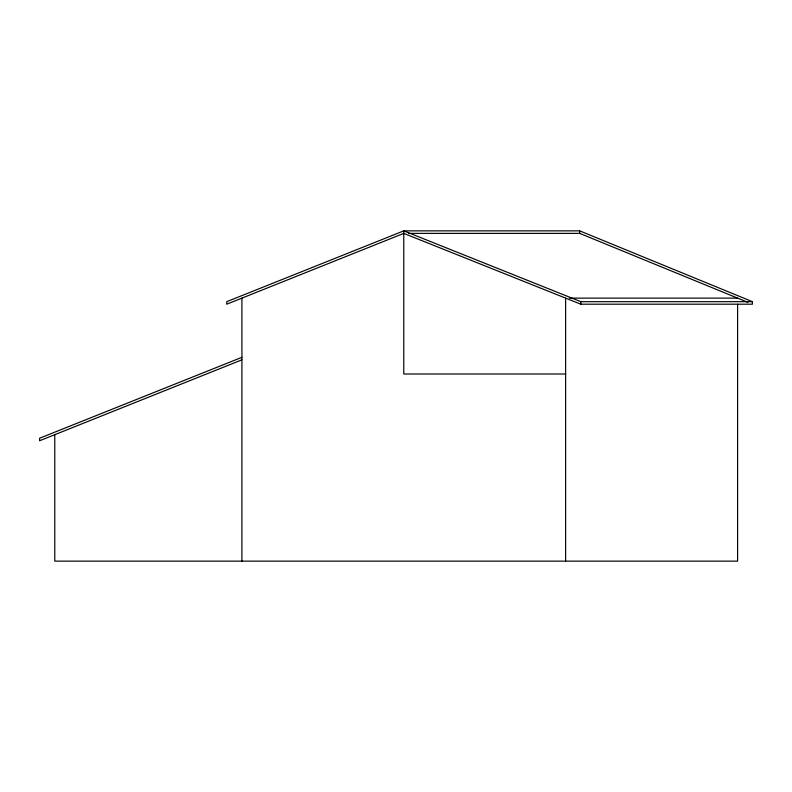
<?xml version="1.0" encoding="UTF-8"?>
<svg xmlns="http://www.w3.org/2000/svg" width="792" height="792" viewBox="0 0 792 792"><rect width="100%" height="100%" fill="white"/><g stroke="black" fill="none" stroke-linecap="round" stroke-linejoin="round"><path stroke-width="1.19" d="M241.916 357.311L39.6 438.233L39.6 440.758L241.916 359.835M579.714 230.858L403.772 230.858L226.75 301.673L226.75 304.197L403.772 233.383L580.803 304.197L752.4 304.197L752.4 301.673L579.714 230.858L579.714 233.383L747.846 302.326M408.692 233.383L579.714 233.383M569.339 298.129L737.599 298.129M565.627 374.002L403.772 374.002L403.772 230.858L580.803 301.673L752.4 301.673M737.599 304.306L737.599 561.142L54.777 561.142L54.777 434.689M580.803 301.673L580.803 304.197M565.627 298.129L565.627 561.142M241.916 298.129L241.916 561.142"/></g></svg>
